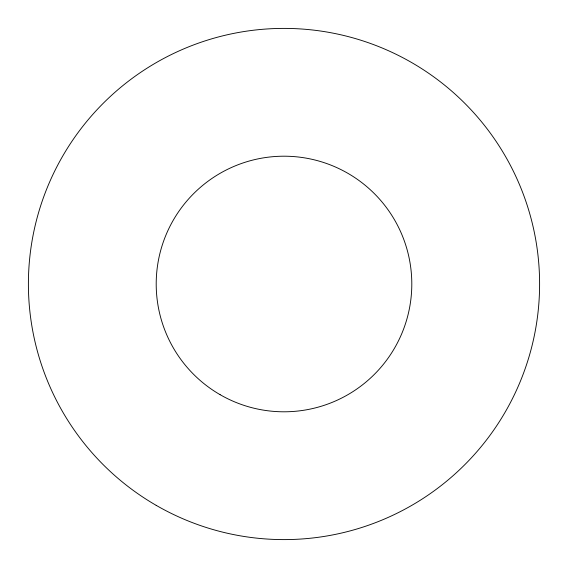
<?xml version="1.0" encoding="UTF-8"?>
<svg xmlns="http://www.w3.org/2000/svg" width="568" height="568" viewBox="0 0 568 568"><rect width="100%" height="100%" fill="white"/><g stroke="black" fill="none" stroke-linecap="round" stroke-linejoin="round"><path stroke-width="0.85" d="M156.2 505.357A255.6 255.6 0 0 0 539.6 284A255.6 255.6 0 0 0 156.2 62.643A255.6 255.6 0 0 0 156.2 505.357M220.1 394.675A127.8 127.8 0 0 0 411.8 284A127.8 127.8 0 0 0 220.1 173.325A127.8 127.8 0 0 0 220.1 394.675"/></g></svg>
